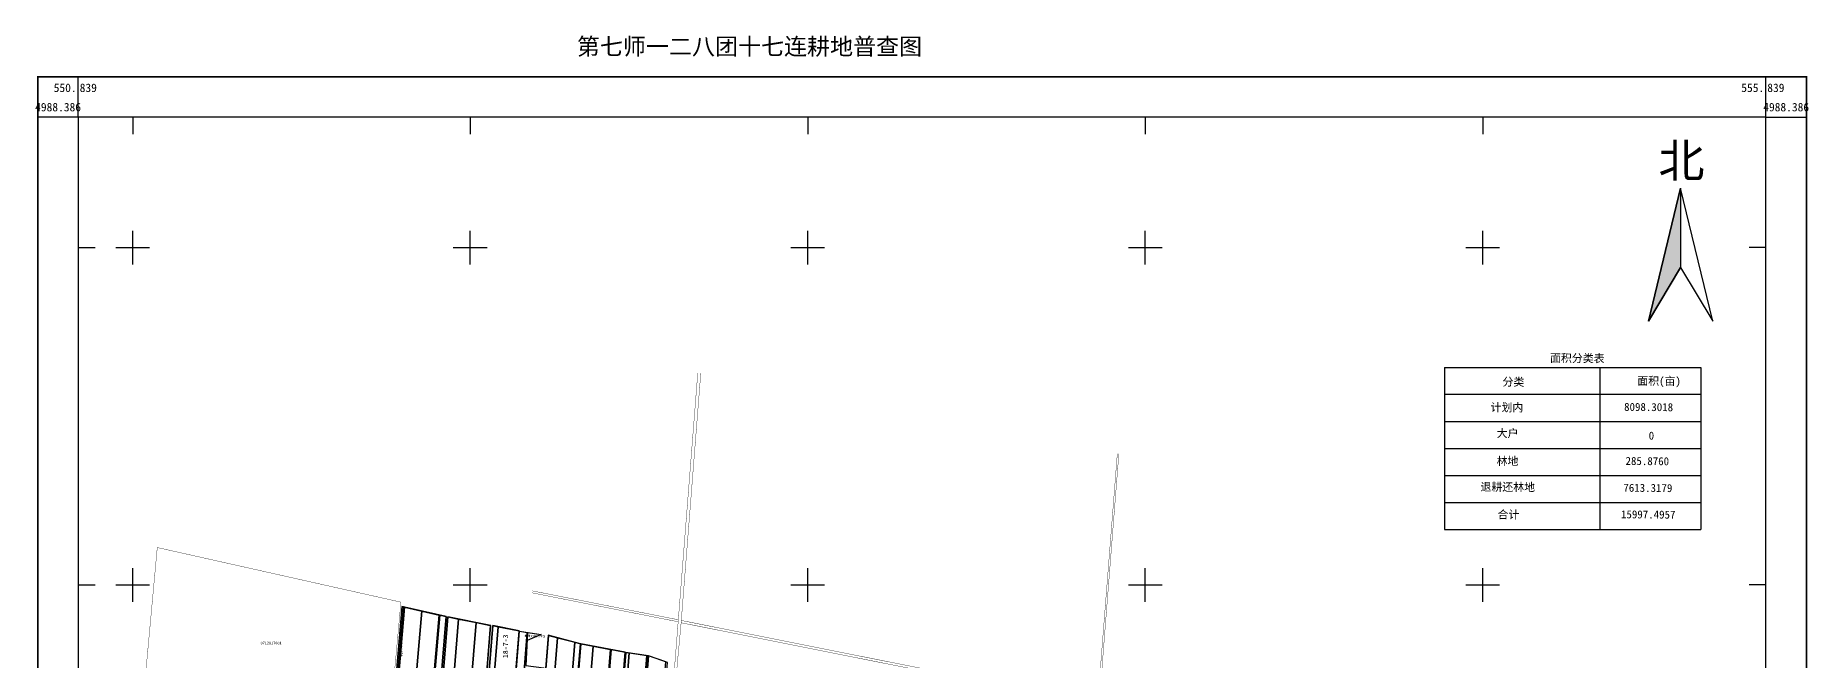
# Model space of a CAD drawing. Extents: x 550643 to 555965, y 4983083 to 4988629.
# Drawn here: x 550712 to 555965, y 4986776 to 4988629 of the extents above; entities that cross this region are included whole.
import ezdxf
from ezdxf.enums import TextEntityAlignment as Align

# ---------------------------------------------------------------- set-up
doc = ezdxf.new("R2010")
doc.units = 0
doc.header["$LTSCALE"] = 10
for name, color, linetype in [('2021新职工', 7, 'CONTINUOUS'), ('2022年', 1, 'CONTINUOUS'), ('TK', 7, 'CONTINUOUS'), ('四支', 7, 'CONTINUOUS'), ('图例', 7, 'CONTINUOUS'), ('地级编号', 1, 'CONTINUOUS'), ('扣减面积', 2, 'CONTINUOUS'), ('权属界限', 7, 'CONTINUOUS'), ('身份地', 1, 'CONTINUOUS'), ('身份地面积', 1, 'CONTINUOUS'), ('退耕还林', 7, 'CONTINUOUS')]:
    doc.layers.add(name, color=color, linetype=linetype)
doc.styles.add('宋体', font='SimSun.ttf')
doc.styles.add('楷体', font='SIMKAI.TTF', dxfattribs={"width": 0.8})

msp = doc.modelspace()

# ---------------------------------------------------------------- hatches: boundary and pattern name
at = {"layer": 'TK', "linetype": 'Continuous'}
msp.add_hatch(color=7, dxfattribs=at).paths.add_polyline_path([(555586.4, 4988176.5), (555586.4, 4987940.7), (555491.3, 4987782.1)])

# ---------------------------------------------------------------- linework, layer by layer
at = {"layer": '2021新职工', "color": 5, "linetype": 'Continuous', "flags": 128}
msp.add_lwpolyline([(551802.5, 4986934.8), (551805.5, 4986934.1), (551750.6, 4986296.6), (551747.7, 4986297.3)], close=True, dxfattribs=at)
at = {"layer": '2021新职工', "color": 4, "linetype": 'Continuous', "flags": 128}
msp.add_lwpolyline([(551805.5, 4986934.1), (551856.8, 4986922.6), (551801.9, 4986284.9), (551750.6, 4986296.6)], close=True, dxfattribs=at)
at = {"layer": '2022年', "color": 4, "linetype": 'Continuous', "flags": 128}
for points, elevation in [([(552017.3, 4986888.4), (552059.5, 4986879.9), (552008.4, 4986246), (551965.8, 4986253.6)], 285.1), ([(552067.5, 4986879.4), (552082.8, 4986876.3), (552050.9, 4986488.5), (552035.5, 4986490.2)], 285.2)]:
    msp.add_lwpolyline(points, close=True, dxfattribs=dict(at, elevation=elevation))
at = {"layer": 'TK', "linetype": 'Continuous'}
for p, q in [((550839, 4988386), (550839, 4988506)), ((555839, 4988386), (555839, 4988506)), ((550839, 4988386), (550719, 4988386)), ((551000, 4988386), (551000, 4988336)), ((552000, 4988386), (552000, 4988336)), ((553000, 4988386), (553000, 4988336)), ((554000, 4988386), (554000, 4988336)), ((555000, 4988386), (555000, 4988336)), ((555839, 4988386), (555959, 4988386)), ((551000, 4987950), (551000, 4988050)), ((552000, 4987950), (552000, 4988050)), ((553000, 4987950), (553000, 4988050)), ((554000, 4987950), (554000, 4988050)), ((555000, 4987950), (555000, 4988050)), ((550839, 4988000), (550889, 4988000)), ((550950, 4988000), (551050, 4988000)), ((551950, 4988000), (552050, 4988000)), ((552950, 4988000), (553050, 4988000)), ((553950, 4988000), (554050, 4988000)), ((554950, 4988000), (555050, 4988000)), ((555839, 4988000), (555789, 4988000)), ((551000, 4986950), (551000, 4987050)), ((552000, 4986950), (552000, 4987050)), ((553000, 4986950), (553000, 4987050)), ((554000, 4986950), (554000, 4987050)), ((555000, 4986950), (555000, 4987050)), ((550839, 4987000), (550889, 4987000)), ((550950, 4987000), (551050, 4987000)), ((551950, 4987000), (552050, 4987000)), ((552950, 4987000), (553050, 4987000)), ((553950, 4987000), (554050, 4987000)), ((554950, 4987000), (555050, 4987000)), ((555839, 4987000), (555789, 4987000))]:
    msp.add_line(p, q, dxfattribs=at)
at = {"layer": 'TK', "linetype": 'Continuous', "const_width": 5, "flags": 128}
msp.add_lwpolyline([(550719, 4983266), (555959, 4983266), (555959, 4988506), (550719, 4988506)], close=True, dxfattribs=at)
at = {"layer": 'TK', "linetype": 'Continuous', "flags": 128}
for points in [[(550839, 4983386), (555839, 4983386), (555839, 4988386), (550839, 4988386)], [(555586.4, 4988176.5), (555491.3, 4987782.1), (555586.4, 4987940.7), (555681.4, 4987782.1)], [(555586.4, 4988176.5), (555586.4, 4987940.7), (555491.3, 4987782.1)]]:
    msp.add_lwpolyline(points, close=True, dxfattribs=at)
at = {"layer": '四支', "color": 5, "linetype": 'Continuous', "const_width": 1, "flags": 128}
for points, elevation in [([(552674.3, 4987628.2), (552615.6, 4986883)], 285.5), ([(552683.2, 4987628), (552624.5, 4986882.5)], 285.3), ([(552615.6, 4986883), (552338.7, 4983386)], 285.5), ([(552624.5, 4986882.5), (552613.6, 4986766.4), (552560.5, 4986118.7), (552345.6, 4983386)], 285.3)]:
    msp.add_lwpolyline(points, dxfattribs=dict(at, elevation=elevation))
at = {"layer": '四支', "color": 4, "linetype": 'Continuous', "const_width": 1, "flags": 128}
for points, elevation in [([(553607, 4983386), (553921.9, 4987389.2)], 290.1), ([(553917.4, 4987389.6), (553797.7, 4985870.6)], 286.1), ([(552616.2, 4986890.9), (552183.3, 4986976.7)], 286.2), ([(552616.7, 4986896.9), (552184.5, 4986982.5)], 286.3), ([(552624.9, 4986888.1), (553858.5, 4986641.8)], 285.9), ([(552625.5, 4986894.9), (553859, 4986648.6)], 285.4)]:
    msp.add_lwpolyline(points, dxfattribs=dict(at, elevation=elevation))
at = {"layer": '图例', "linetype": 'Continuous'}
for p, q in [((554887.1, 4987644.1), (555646.5, 4987644.1)), ((554887.1, 4987644.1), (554887.1, 4987564.1)), ((555646.5, 4987564.1), (554887.1, 4987564.1)), ((554887.1, 4987564.1), (554887.1, 4987484.1)), ((554887.1, 4987484.1), (555646.5, 4987484.1)), ((554887.1, 4987484.1), (554887.1, 4987404.1)), ((554887.1, 4987404.1), (555646.5, 4987404.1)), ((554887.1, 4987404.1), (554887.1, 4987324.1)), ((554887.1, 4987324.1), (555646.5, 4987324.1)), ((554887.1, 4987324.1), (554887.1, 4987244.1)), ((554887.1, 4987244.1), (555646.5, 4987244.1)), ((554887.1, 4987244.1), (555646.5, 4987244.1)), ((554887.1, 4987244.1), (554887.1, 4987164.1)), ((554887.1, 4987164.1), (555646.5, 4987164.1))]:
    msp.add_line(p, q, dxfattribs=at)
at = {"layer": '图例', "linetype": 'Continuous', "flags": 128}
for points in [[(555347.1, 4987644.1), (555347.1, 4987244.1)], [(555646.5, 4987644.1), (555646.5, 4987244.1)], [(555347.1, 4987244.1), (555347.1, 4987164.1)], [(555646.5, 4987244.1), (555646.5, 4987164.1)]]:
    msp.add_lwpolyline(points, dxfattribs=at)
at = {"layer": '扣减面积', "color": 3, "linetype": 'Continuous', "flags": 128}
for points in [[(551802.5, 4986934.8), (551797.6, 4986935.9), (551742.8, 4986298.4), (551747.7, 4986297.3)], [(551908, 4986911), (551909.9, 4986910.6), (551855.1, 4986272.8), (551853.2, 4986273.2)], [(552061.5, 4986879.5), (552059.5, 4986879.9), (552008.4, 4986246), (552010.3, 4986245.6)], [(552232.6, 4986850.5), (552230.7, 4986851), (552179.4, 4986207.8), (552181.3, 4986207.4)], [(552417.1, 4986808.5), (552415.1, 4986808.8), (552363.8, 4986173.8), (552365.8, 4986173.5)], [(552528, 4986790.1), (552526, 4986790.4), (552474.6, 4986149.3), (552476.6, 4986148.8)]]:
    msp.add_lwpolyline(points, close=True, dxfattribs=at)
at = {"layer": '扣减面积', "color": 3, "linetype": 'Continuous', "elevation": 285.4, "flags": 128}
msp.add_lwpolyline([(552170.1, 4986859.5), (552210.7, 4986853.2), (552168.8, 4986835.4)], close=True, dxfattribs=at)
at = {"layer": '权属界限', "linetype": 'Continuous'}
for p, q in [((552115.5, 4986481.1, 285.4), (552145.9, 4986863.3, 285.4)), ((552145.9, 4986863.3, 285.4), (552210.7, 4986853.2, 285.4)), ((552170.1, 4986859.5, 285.4), (552164.6, 4986761.5, 285.4))]:
    msp.add_line(p, q, dxfattribs=at)
at = {"layer": '权属界限', "color": 3, "linetype": 'Continuous'}
msp.add_line((552210.7, 4986853.2, 285.4), (552168.8, 4986835.4, 285.4), dxfattribs=at)
at = {"layer": '权属界限', "linetype": 'Continuous', "flags": 128}
for points, elevation in [([(551928.9, 4986906.3), (551797.6, 4986935.9), (551742.8, 4986298.4), (551876, 4986268)], 284.9), ([(552061.5, 4986879.5), (551934.2, 4986905.1), (551882.5, 4986268.6), (552010.3, 4986245.6)], 285.1), ([(552144.7, 4986863.6), (552067.5, 4986879.4), (552035.5, 4986490.2), (552113.6, 4986481.3)], 285.2), ([(552179.4, 4986207.8), (552271.9, 4986185.5), (552326.6, 4986825.7), (552230.7, 4986851)], 285.8), ([(552459.6, 4986800.4), (552328.1, 4986825.3), (552276.5, 4986186.6), (552407.8, 4986167.4)], 285.6), ([(552528, 4986790.1), (552460.9, 4986799.9), (552411.2, 4986166.3), (552476.6, 4986148.8)], 285.7), ([(552584.2, 4986770.4), (552528.7, 4986789.8), (552477.7, 4986148.3), (552529.2, 4986137.4)], 285.9)]:
    msp.add_lwpolyline(points, close=True, dxfattribs=dict(at, elevation=elevation))
at = {"layer": '身份地', "color": 1, "linetype": 'Continuous', "flags": 128}
for points in [[(551856.8, 4986922.6), (551908, 4986911), (551853.2, 4986273.2), (551801.9, 4986284.9)], [(551909.9, 4986910.6), (551928.9, 4986906.3), (551876, 4986268), (551855.1, 4986272.8)], [(552232.6, 4986850.5), (552258.8, 4986843.6), (552207.6, 4986201), (552181.3, 4986207.4)], [(552258.8, 4986843.6), (552309.7, 4986830.1), (552258.5, 4986188.7), (552207.6, 4986201)], [(552309.7, 4986830.1), (552326.6, 4986825.7), (552271.9, 4986185.5), (552258.5, 4986188.7)], [(552417.1, 4986808.5), (552417.9, 4986808.3), (552366.6, 4986173.4), (552365.8, 4986173.5)], [(552417.9, 4986808.3), (552459.6, 4986800.4), (552407.8, 4986167.4), (552366.6, 4986173.4)], [(552579.4, 4986772.1), (552528.7, 4986789.8), (552477.7, 4986148.3), (552524.2, 4986138.4)]]:
    msp.add_lwpolyline(points, close=True, dxfattribs=at)
for points, elevation in [([(551934.2, 4986905.1), (551965.7, 4986898.8), (551914.1, 4986262.9), (551882.5, 4986268.6)], 285.1), ([(551965.7, 4986898.8), (552017.3, 4986888.4), (551965.8, 4986253.6), (551914.1, 4986262.9)], 285.1), ([(552082.8, 4986876.3), (552144.7, 4986863.6), (552113.6, 4986481.3), (552050.9, 4986488.5)], 285.2), ([(552145.9, 4986863.3), (552169.3, 4986859.6), (552138.9, 4986478.4), (552115.5, 4986481.1)], 285.4), ([(552169.3, 4986859.6), (552170.1, 4986859.5), (552164.6, 4986761.5), (552218.1, 4986754.8), (552193.8, 4986472), (552138.9, 4986478.4)], 285.4), ([(552328.1, 4986825.3), (552364.3, 4986818.5), (552312.8, 4986181.3), (552276.5, 4986186.6)], 285.6), ([(552364.3, 4986818.5), (552415.1, 4986808.8), (552363.8, 4986173.8), (552312.8, 4986181.3)], 285.6), ([(552460.9, 4986799.9), (552471.3, 4986798.4), (552421.5, 4986163.5), (552411.2, 4986166.3)], 285.7), ([(552471.3, 4986798.4), (552523, 4986790.9), (552472.7, 4986149.8), (552421.5, 4986163.5)], 285.7), ([(552523, 4986790.9), (552526, 4986790.4), (552474.6, 4986149.3), (552472.7, 4986149.8)], 285.7)]:
    msp.add_lwpolyline(points, close=True, dxfattribs=dict(at, elevation=elevation))
at = {"layer": '退耕还林', "color": 3, "linetype": 'Continuous', "const_width": 1, "flags": 128}
msp.add_lwpolyline([(551072.9, 4987111), (551794.8, 4986949.1), (551734.9, 4986299.7), (551013.1, 4986461.6)], close=True, dxfattribs=at)

# ---------------------------------------------------------------- texts
at = {"layer": '2021新职工', "color": 4, "linetype": 'Continuous', "style": '宋体'}
msp.add_text('李鹏飞 面积2.87亩', height=6, rotation=90, dxfattribs=at).set_placement((551796, 4986823.8), align=Align.MIDDLE)
at = {"layer": 'TK', "linetype": 'Continuous', "style": '宋体'}
msp.add_text('第七师一二八团十七连耕地普查图', height=50, dxfattribs=at).set_placement((553339, 4988556), align=Align.BOTTOM_RIGHT)
for s, p in [('550.', (550834, 4988473.5)), ('555.', (555834, 4988473.5))]:
    msp.add_text(s, height=25, dxfattribs=at).set_placement(p, align=Align.MIDDLE_RIGHT)
for p in [(550843, 4988473.5), (555843, 4988473.5)]:
    msp.add_text('839', height=25, dxfattribs=at).set_placement(p, align=Align.MIDDLE_LEFT)
for p in [(550779, 4988416), (555899, 4988416)]:
    msp.add_text('4988.386', height=25, dxfattribs=at).set_placement(p, align=Align.MIDDLE)
at = {"layer": 'TK', "color": 7, "linetype": 'Continuous', "style": '楷体'}
msp.add_text('北', height=100, dxfattribs=at).set_placement((555588.8, 4988177.6), align=Align.BOTTOM_CENTER)
at = {"layer": '图例', "style": '宋体'}
for s, height, p in [('面积分类表', 23.71, (555199.3, 4987660.9)), ('分类', 23.71, (555058.5, 4987590.3)), ('面积(亩)', 23.71, (555457.8, 4987593.1)), ('计划内', 23.71, (555023, 4987514.7)), ('8098.3018  ', 23.708, (555418.8, 4987516.1)), ('大户', 23.71, (555041.3, 4987437.9)), ('0', 23.7, (555491.6, 4987430.8)), ('林地', 23.71, (555040.9, 4987355.6)), ('285.8760  ', 23.71, (555423, 4987355.8)), ('退耕还林地', 23.71, (554993.2, 4987279.1)), ('7613.3179  ', 23.708, (555416.6, 4987276.4)), ('合计', 23.71, (555043.8, 4987196.8)), ('15997.4957  ', 23.708, (555409.6, 4987197.7))]:
    msp.add_text(s, height=height, rotation=359.5492, dxfattribs=at).set_placement(p)
at = {"layer": '地级编号', "color": 1, "linetype": 'Continuous', "style": '宋体'}
msp.add_text('0712817001', height=8, dxfattribs=at).set_placement((551410.1, 4986827.9), align=Align.MIDDLE)
at = {"layer": '扣减面积', "color": 3, "linetype": 'Continuous', "style": '宋体'}
msp.add_text('扣减面积0.74亩', height=6, rotation=358.2091, dxfattribs=at).set_placement((552191.5, 4986848.5, -1), align=Align.MIDDLE)
at = {"layer": '身份地面积', "color": 1, "linetype": 'Continuous', "style": '宋体'}
msp.add_text('18-7-3  ', height=15, rotation=90, dxfattribs=at).set_placement((552104.7, 4986830), align=Align.MIDDLE)

doc.saveas('drawing.dxf')
